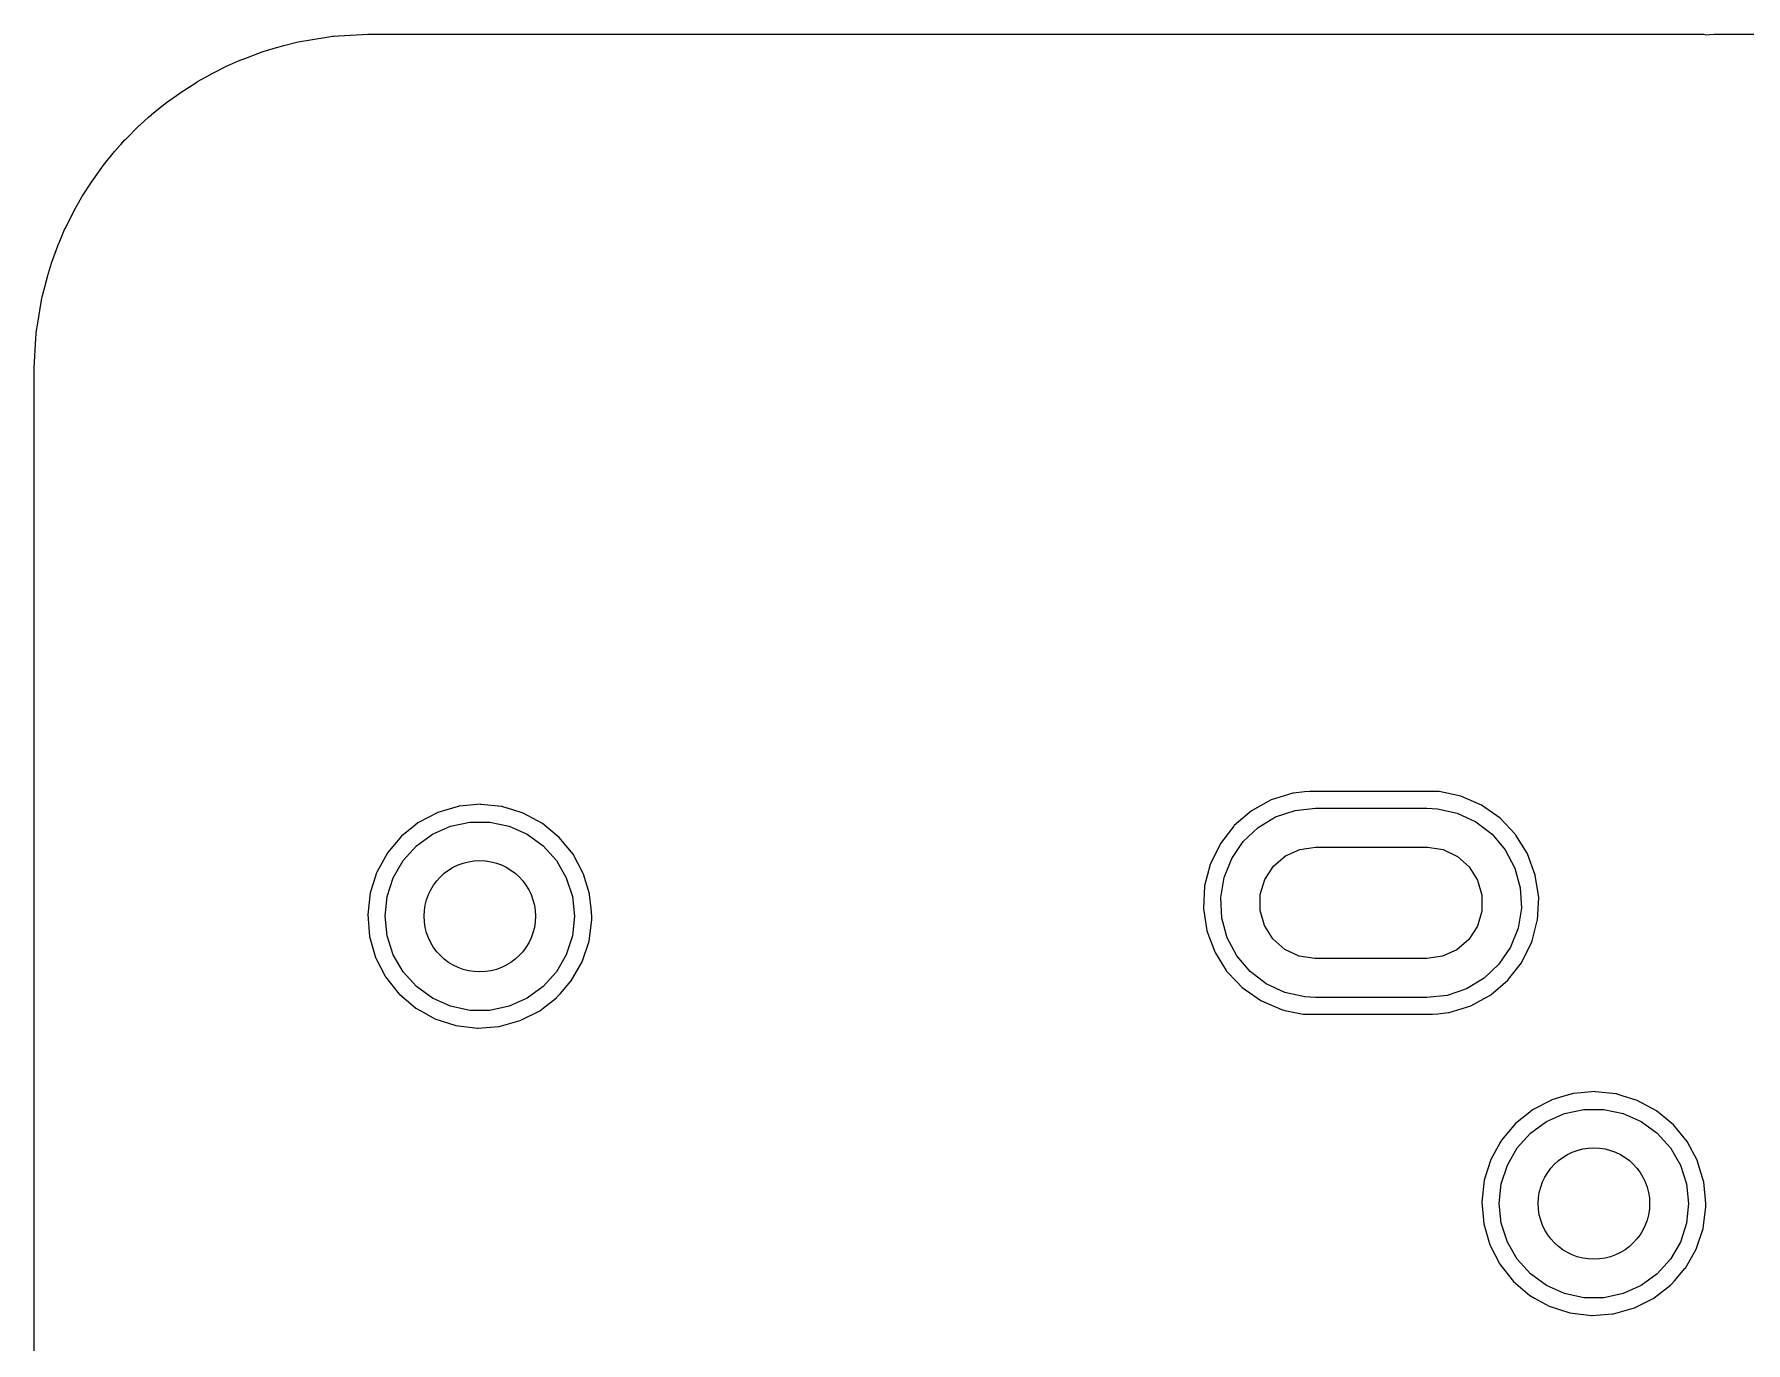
# Model space of a CAD drawing. Extents: x 4.53 to 6.3, y -4.68 to -2.19.
# Drawn here: x 4.528 to 5.132, y -3.022 to -2.559 of the extents above; entities that cross this region are included whole.
import ezdxf

# ---------------------------------------------------------------- set-up
doc = ezdxf.new("R2010")
doc.units = 0
doc.header["$MEASUREMENT"] = 0
doc.layers.add('BLACK', color=7, linetype='CONTINUOUS')

msp = doc.modelspace()

# ---------------------------------------------------------------- linework, layer by layer
at = {"layer": 'BLACK', "linetype": 'CONTINUOUS'}
for p, q in [((4.60852, -2.56515), (4.61325, -2.56379)), ((4.61325, -2.56379), (4.61334, -2.56376)), ((4.61334, -2.56376), (4.61579, -2.5631)), ((4.61579, -2.5631), (4.62042, -2.56186)), ((4.62042, -2.56186), (4.62087, -2.56176)), ((4.62087, -2.56176), (4.62519, -2.56103)), ((4.62519, -2.56103), (4.62524, -2.56102)), ((4.62524, -2.56102), (4.63176, -2.55999)), ((4.63176, -2.55999), (4.63301, -2.55979)), ((4.63301, -2.55979), (4.63351, -2.55974)), ((4.63351, -2.55974), (4.63517, -2.55964)), ((4.63517, -2.55964), (4.63518, -2.55964)), ((4.63518, -2.55964), (4.64554, -2.5591)), ((4.64554, -2.5591), (4.6458, -2.55909)), ((4.6458, -2.55909), (5.11757, -2.55909)), ((5.11757, -2.55909), (5.11811, -2.55914)), ((5.11811, -2.55926), (5.12113, -2.55907)), ((5.11811, -2.55914), (5.11811, -2.55926)), ((5.12113, -2.55907), (5.12145, -2.55906)), ((5.12145, -2.55906), (5.17664, -2.55906)), ((4.59004, -2.57318), (4.59627, -2.57)), ((4.59627, -2.57), (4.59662, -2.56984)), ((4.59662, -2.56984), (4.59983, -2.56851)), ((4.59983, -2.56851), (4.60137, -2.56788)), ((4.60137, -2.56788), (4.60149, -2.56783)), ((4.60149, -2.56783), (4.60812, -2.56528)), ((4.60812, -2.56528), (4.60852, -2.56515)), ((4.57919, -2.57975), (4.585, -2.57597)), ((4.585, -2.57597), (4.5853, -2.57579)), ((4.5853, -2.57579), (4.58989, -2.57326)), ((4.58989, -2.57326), (4.59004, -2.57318)), ((4.5747, -2.58293), (4.57902, -2.57986)), ((4.57902, -2.57986), (4.57919, -2.57975)), ((4.56493, -2.59117), (4.56815, -2.58829)), ((4.56815, -2.58829), (4.5689, -2.58762)), ((4.5689, -2.58762), (4.56909, -2.58746)), ((4.56909, -2.58746), (4.57445, -2.58312)), ((4.57445, -2.58312), (4.5747, -2.58293)), ((4.55986, -2.59623), (4.56473, -2.59136)), ((4.56473, -2.59136), (4.56493, -2.59117)), ((4.55162, -2.60594), (4.55596, -2.60058)), ((4.55596, -2.60058), (4.55612, -2.6004)), ((4.55612, -2.6004), (4.55788, -2.59843)), ((4.55788, -2.59843), (4.55823, -2.59804)), ((4.55823, -2.59804), (4.55967, -2.59643)), ((4.55967, -2.59643), (4.55986, -2.59623)), ((4.54837, -2.61052), (4.55143, -2.60619)), ((4.55143, -2.60619), (4.55162, -2.60594)), ((4.54448, -2.6165), (4.54825, -2.61069)), ((4.54825, -2.61069), (4.54837, -2.61052)), ((4.54176, -2.62139), (4.5443, -2.6168)), ((4.5443, -2.6168), (4.54448, -2.6165)), ((4.53851, -2.62776), (4.54168, -2.62153)), ((4.54168, -2.62153), (4.54176, -2.62139)), ((4.53638, -2.63286), (4.53834, -2.62812)), ((4.53834, -2.62812), (4.53851, -2.62776)), ((4.53379, -2.63962), (4.53633, -2.63298)), ((4.53633, -2.63298), (4.53638, -2.63286)), ((4.53229, -2.64474), (4.53365, -2.64002)), ((4.53365, -2.64002), (4.53379, -2.63962)), ((4.53037, -2.65191), (4.53226, -2.64483)), ((4.53226, -2.64483), (4.53229, -2.64474)), ((4.52953, -2.65669), (4.53027, -2.65236)), ((4.53027, -2.65236), (4.53037, -2.65191)), ((4.52882, -2.6612), (4.52953, -2.65674)), ((4.52953, -2.65674), (4.52953, -2.65669)), ((4.52761, -2.67704), (4.52815, -2.66668)), ((4.52815, -2.66667), (4.52824, -2.66501)), ((4.52815, -2.66668), (4.52815, -2.66667)), ((4.52824, -2.66501), (4.5283, -2.66451)), ((4.5283, -2.66451), (4.52882, -2.6612)), ((4.5276, -2.67729), (4.52761, -2.67704)), ((4.5276, -4.5668), (4.5276, -2.67729)), ((4.96472, -2.82975), (4.95772, -2.83363)), ((4.97235, -2.82736), (4.96472, -2.82975)), ((4.9726, -2.82733), (4.97235, -2.82736)), ((4.97643, -2.82694), (4.9726, -2.82733)), ((4.9726, -2.82733), (4.9726, -2.82733)), ((4.97831, -2.82675), (4.97643, -2.82694)), ((5.02356, -2.82675), (4.97831, -2.82675)), ((5.02363, -2.82676), (5.02356, -2.82675)), ((5.02382, -2.82677), (5.02363, -2.82676)), ((5.02363, -2.82676), (5.02363, -2.82676)), ((5.02363, -2.82676), (5.02363, -2.82676)), ((5.02401, -2.8268), (5.02382, -2.82677)), ((5.02898, -2.82784), (5.02401, -2.8268)), ((5.02401, -2.8268), (5.02401, -2.8268)), ((5.03166, -2.8284), (5.02898, -2.82784)), ((5.039, -2.83158), (5.03166, -2.8284)), ((4.67, -2.83428), (4.66358, -2.83763)), ((4.67021, -2.83417), (4.67, -2.83428)), ((4.67335, -2.83324), (4.67021, -2.83417)), ((4.67739, -2.83206), (4.67335, -2.83324)), ((4.67762, -2.83199), (4.67739, -2.83206)), ((4.67739, -2.83206), (4.67739, -2.83206)), ((4.67786, -2.83196), (4.67762, -2.83199)), ((4.68051, -2.83172), (4.67786, -2.83196)), ((4.67786, -2.83196), (4.67786, -2.83196)), ((4.68532, -2.83129), (4.68051, -2.83172)), ((4.68556, -2.83131), (4.68532, -2.83129)), ((4.69276, -2.83207), (4.68556, -2.83131)), ((4.68556, -2.83131), (4.68556, -2.83131)), ((4.693, -2.83209), (4.69276, -2.83207)), ((4.69276, -2.83207), (4.69276, -2.83207)), ((4.69323, -2.83217), (4.693, -2.83209)), ((4.69669, -2.83324), (4.69323, -2.83217)), ((4.69323, -2.83217), (4.69323, -2.83217)), ((4.70038, -2.83438), (4.69669, -2.83324)), ((4.70717, -2.83805), (4.70038, -2.83438)), ((4.95772, -2.83363), (4.95164, -2.83884)), ((4.96008, -2.83949), (4.96628, -2.83576)), ((4.96628, -2.83576), (4.97313, -2.83346)), ((4.97313, -2.83346), (4.98031, -2.83268)), ((4.98031, -2.83268), (5.01969, -2.83268)), ((5.01969, -2.83268), (5.02342, -2.83289)), ((5.02342, -2.83289), (5.03047, -2.83446)), ((5.03047, -2.83446), (5.03702, -2.83752)), ((5.04556, -2.83617), (5.039, -2.83158)), ((5.04573, -2.83635), (5.04556, -2.83617)), ((5.04748, -2.83821), (5.04573, -2.83635)), ((5.04573, -2.83635), (5.04573, -2.83635)), ((4.66221, -2.83867), (4.65735, -2.84259)), ((4.66318, -2.8379), (4.66221, -2.83867)), ((4.66265, -2.846), (4.66831, -2.84188)), ((4.66337, -2.83775), (4.66318, -2.8379)), ((4.66318, -2.8379), (4.66318, -2.8379)), ((4.66358, -2.83763), (4.66337, -2.83775)), ((4.66358, -2.83763), (4.66358, -2.83763)), ((4.66831, -2.84188), (4.6747, -2.83904)), ((4.6747, -2.83904), (4.68154, -2.83758)), ((4.68154, -2.83758), (4.68854, -2.83758)), ((4.68854, -2.83758), (4.69538, -2.83904)), ((4.69538, -2.83904), (4.70177, -2.84188)), ((4.70177, -2.84188), (4.70743, -2.846)), ((4.71312, -2.84298), (4.70717, -2.83805)), ((4.95071, -2.84004), (4.94674, -2.84516)), ((4.95149, -2.83904), (4.95071, -2.84004)), ((4.95164, -2.83884), (4.95149, -2.83904)), ((4.95149, -2.83904), (4.95149, -2.83904)), ((4.95483, -2.84445), (4.96008, -2.83949)), ((5.03702, -2.83752), (5.04276, -2.84191)), ((5.04276, -2.84191), (5.04743, -2.84743)), ((5.05105, -2.84198), (5.04748, -2.83821)), ((5.05119, -2.8422), (5.05105, -2.84198)), ((5.05316, -2.84539), (5.05119, -2.8422)), ((5.05119, -2.8422), (5.05119, -2.8422)), ((4.65238, -2.8485), (4.65226, -2.84872)), ((4.65735, -2.84259), (4.65238, -2.8485)), ((4.65797, -2.8512), (4.66265, -2.846)), ((4.70743, -2.846), (4.71211, -2.8512)), ((4.71801, -2.84896), (4.71312, -2.84298)), ((4.94674, -2.84516), (4.94321, -2.85234)), ((4.95077, -2.85043), (4.95483, -2.84445)), ((4.96971, -2.84956), (4.97479, -2.84725)), ((4.97479, -2.84725), (4.98031, -2.84646)), ((4.98031, -2.84646), (5.01969, -2.84646)), ((5.01969, -2.84646), (5.01993, -2.84646)), ((5.01993, -2.84646), (5.02544, -2.84732)), ((5.02544, -2.84732), (5.03049, -2.84969)), ((5.04743, -2.84743), (5.0508, -2.85382)), ((5.05514, -2.84857), (5.05316, -2.84539)), ((5.05527, -2.84879), (5.05514, -2.84857)), ((4.6504, -2.85212), (4.64866, -2.85527)), ((4.65226, -2.84872), (4.6504, -2.85212)), ((4.65226, -2.84872), (4.65226, -2.84872)), ((4.65447, -2.85725), (4.65797, -2.8512)), ((4.71211, -2.8512), (4.71561, -2.85725)), ((4.72163, -2.85578), (4.71801, -2.84896)), ((4.94314, -2.85258), (4.94211, -2.85654)), ((4.94321, -2.85234), (4.94314, -2.85258)), ((4.94314, -2.85258), (4.94314, -2.85258)), ((4.94808, -2.85714), (4.95077, -2.85043)), ((4.96245, -2.85788), (4.96548, -2.8532)), ((4.96548, -2.8532), (4.96971, -2.84956)), ((5.03049, -2.84969), (5.03468, -2.85338)), ((5.03468, -2.85338), (5.03765, -2.8581)), ((5.0508, -2.85382), (5.05272, -2.86079)), ((5.05803, -2.8563), (5.05527, -2.84879)), ((4.64749, -2.85896), (4.64632, -2.86264)), ((4.64859, -2.8555), (4.64749, -2.85896)), ((4.64866, -2.85527), (4.64859, -2.8555)), ((4.64859, -2.8555), (4.64859, -2.8555)), ((4.65231, -2.86391), (4.65447, -2.85725)), ((4.71561, -2.85725), (4.71777, -2.86391)), ((4.7217, -2.85602), (4.72163, -2.85578)), ((4.7238, -2.86295), (4.7217, -2.85602)), ((4.94119, -2.86008), (4.94077, -2.86808)), ((4.94211, -2.85654), (4.94119, -2.86008)), ((4.9469, -2.86427), (4.94808, -2.85714)), ((4.96085, -2.86323), (4.96245, -2.85788)), ((5.03765, -2.8581), (5.03919, -2.86347)), ((5.05923, -2.86421), (5.05803, -2.8563)), ((4.64632, -2.86264), (4.64546, -2.87031)), ((4.65157, -2.87087), (4.65231, -2.86391)), ((4.71777, -2.86391), (4.7185, -2.87087)), ((4.72387, -2.86318), (4.7238, -2.86295)), ((4.7238, -2.86295), (4.7238, -2.86295)), ((4.72435, -2.86808), (4.72387, -2.86318)), ((4.94728, -2.87149), (4.9469, -2.86427)), ((4.96081, -2.86881), (4.96085, -2.86323)), ((5.03919, -2.86347), (5.03915, -2.86905)), ((5.05272, -2.86079), (5.0531, -2.86801)), ((5.05881, -2.8722), (5.05923, -2.86421)), ((4.64546, -2.87031), (4.64611, -2.87801)), ((4.65231, -2.87782), (4.65157, -2.87087)), ((4.7185, -2.87087), (4.71777, -2.87782)), ((4.72364, -2.87964), (4.7246, -2.87197)), ((4.72462, -2.87087), (4.72435, -2.86808)), ((4.7246, -2.87197), (4.72462, -2.87087)), ((4.94077, -2.86808), (4.94197, -2.87599)), ((4.9492, -2.87846), (4.94728, -2.87149)), ((4.96235, -2.87418), (4.96081, -2.86881)), ((5.03915, -2.86905), (5.03755, -2.8744)), ((5.0531, -2.86801), (5.05192, -2.87514)), ((5.0569, -2.87955), (5.05875, -2.87244)), ((5.05875, -2.87244), (5.05881, -2.8722)), ((5.05875, -2.87244), (5.05875, -2.87244)), ((4.64611, -2.87801), (4.64824, -2.88544)), ((4.65447, -2.88448), (4.65231, -2.87782)), ((4.71777, -2.87782), (4.71561, -2.88448)), ((4.94197, -2.87599), (4.94473, -2.8835)), ((4.95257, -2.88485), (4.9492, -2.87846)), ((4.96532, -2.8789), (4.96235, -2.87418)), ((5.03755, -2.8744), (5.03452, -2.87908)), ((5.05192, -2.87514), (5.04923, -2.88185)), ((4.65797, -2.89054), (4.65447, -2.88448)), ((4.71561, -2.88448), (4.71211, -2.89054)), ((4.7212, -2.88696), (4.72364, -2.87964)), ((4.94473, -2.8835), (4.94486, -2.88371)), ((4.94486, -2.88371), (4.94486, -2.88371)), ((4.94486, -2.88371), (4.94881, -2.89009)), ((4.95724, -2.89038), (4.95257, -2.88485)), ((4.96951, -2.88259), (4.96532, -2.8789)), ((4.97456, -2.88497), (4.96951, -2.88259)), ((5.03029, -2.88273), (5.02521, -2.88504)), ((5.03452, -2.87908), (5.03029, -2.88273)), ((5.04923, -2.88185), (5.04517, -2.88783)), ((5.05326, -2.88712), (5.05679, -2.87994)), ((5.05679, -2.87994), (5.0569, -2.87955)), ((4.64824, -2.88544), (4.64835, -2.88565)), ((4.64835, -2.88565), (4.65166, -2.89209)), ((4.66265, -2.89574), (4.65797, -2.89054)), ((4.71211, -2.89054), (4.70743, -2.89574)), ((4.71738, -2.89368), (4.7212, -2.88696)), ((4.94881, -2.89009), (4.94881, -2.89009)), ((4.94881, -2.89009), (4.94895, -2.8903)), ((4.94895, -2.8903), (4.94912, -2.89048)), ((4.94912, -2.89048), (4.95232, -2.89387)), ((4.96298, -2.89477), (4.95724, -2.89038)), ((4.98007, -2.88583), (4.97456, -2.88497)), ((4.98031, -2.88583), (4.98007, -2.88583)), ((5.01969, -2.88583), (4.98031, -2.88583)), ((5.02521, -2.88504), (5.01969, -2.88583)), ((5.04517, -2.88783), (5.03992, -2.8928)), ((5.04909, -2.8925), (5.05311, -2.88732)), ((5.05311, -2.88732), (5.05326, -2.88712)), ((4.65166, -2.89209), (4.65166, -2.89209)), ((4.65166, -2.89209), (4.65177, -2.89231)), ((4.65177, -2.89231), (4.65657, -2.89836)), ((4.66831, -2.89985), (4.66265, -2.89574)), ((4.70743, -2.89574), (4.70177, -2.89985)), ((4.71351, -2.89817), (4.71722, -2.89387)), ((4.71722, -2.89387), (4.71738, -2.89368)), ((4.71722, -2.89387), (4.71722, -2.89387)), ((4.95232, -2.89387), (4.95444, -2.89611)), ((4.95444, -2.89611), (4.961, -2.9007)), ((4.96953, -2.89782), (4.96298, -2.89477)), ((5.03372, -2.89652), (5.02687, -2.89883)), ((5.03992, -2.8928), (5.03372, -2.89652)), ((5.04228, -2.89865), (5.04836, -2.89345)), ((5.04836, -2.89345), (5.04909, -2.8925)), ((4.65657, -2.89836), (4.65675, -2.89852)), ((4.65675, -2.89852), (4.65675, -2.89852)), ((4.65675, -2.89852), (4.66147, -2.90253)), ((4.66147, -2.90253), (4.66245, -2.90337)), ((4.6747, -2.90269), (4.66831, -2.89985)), ((4.68154, -2.90415), (4.6747, -2.90269)), ((4.69538, -2.90269), (4.68854, -2.90415)), ((4.70177, -2.89985), (4.69538, -2.90269)), ((4.70742, -2.90337), (4.71214, -2.89968)), ((4.71214, -2.89968), (4.71233, -2.89953)), ((4.71233, -2.89953), (4.71351, -2.89817)), ((4.961, -2.9007), (4.96834, -2.90388)), ((4.97658, -2.8994), (4.96953, -2.89782)), ((4.98031, -2.89961), (4.97658, -2.8994)), ((5.01969, -2.89961), (4.98031, -2.89961)), ((5.02687, -2.89883), (5.01969, -2.89961)), ((5.02765, -2.90493), (5.03528, -2.90253)), ((5.03528, -2.90253), (5.04228, -2.89865)), ((4.66245, -2.90337), (4.66266, -2.90349)), ((4.66266, -2.90349), (4.66266, -2.90349)), ((4.66266, -2.90349), (4.66524, -2.90493)), ((4.66524, -2.90493), (4.66919, -2.90714)), ((4.66919, -2.90714), (4.67654, -2.90952)), ((4.68854, -2.90415), (4.68154, -2.90415)), ((4.69191, -2.90985), (4.69935, -2.90777)), ((4.69935, -2.90777), (4.70625, -2.90428)), ((4.70625, -2.90428), (4.70742, -2.90337)), ((4.96834, -2.90388), (4.96956, -2.90414)), ((4.96956, -2.90414), (4.97599, -2.90548)), ((4.97599, -2.90548), (4.97599, -2.90548)), ((4.97599, -2.90548), (4.97618, -2.90552)), ((4.97618, -2.90552), (4.97637, -2.90553)), ((4.97637, -2.90553), (4.97637, -2.90553)), ((4.97637, -2.90553), (4.97637, -2.90553)), ((4.97637, -2.90553), (4.97644, -2.90553)), ((4.97644, -2.90553), (5.02169, -2.90553)), ((5.02169, -2.90553), (5.02357, -2.90534)), ((5.02357, -2.90534), (5.0274, -2.90495)), ((5.0274, -2.90495), (5.02765, -2.90493)), ((5.0274, -2.90495), (5.0274, -2.90495)), ((4.67654, -2.90952), (4.68421, -2.91044)), ((4.68421, -2.91044), (4.68445, -2.91042)), ((4.68445, -2.91042), (4.69167, -2.90986)), ((4.68445, -2.91042), (4.68445, -2.91042)), ((4.69167, -2.90986), (4.69191, -2.90985)), ((4.69167, -2.90986), (4.69167, -2.90986)), ((5.07419, -2.9333), (5.07157, -2.93354)), ((5.07902, -2.93286), (5.07419, -2.9333)), ((5.07926, -2.93289), (5.07902, -2.93286)), ((5.08646, -2.93364), (5.07926, -2.93289)), ((5.07926, -2.93289), (5.07926, -2.93289)), ((5.05707, -2.93932), (5.05688, -2.93947)), ((5.05728, -2.93921), (5.05707, -2.93932)), ((5.0637, -2.93586), (5.05728, -2.93921)), ((5.05728, -2.93921), (5.05728, -2.93921)), ((5.06391, -2.93574), (5.0637, -2.93586)), ((5.06806, -2.93452), (5.06391, -2.93574)), ((5.07109, -2.93363), (5.06806, -2.93452)), ((5.0684, -2.94061), (5.07524, -2.93916)), ((5.07132, -2.93356), (5.07109, -2.93363)), ((5.07109, -2.93363), (5.07109, -2.93363)), ((5.07157, -2.93354), (5.07132, -2.93356)), ((5.07157, -2.93354), (5.07157, -2.93354)), ((5.07524, -2.93916), (5.08224, -2.93916)), ((5.08224, -2.93916), (5.08908, -2.94061)), ((5.0867, -2.93367), (5.08646, -2.93364)), ((5.08646, -2.93364), (5.08646, -2.93364)), ((5.08693, -2.93374), (5.0867, -2.93367)), ((5.08877, -2.93431), (5.08693, -2.93374)), ((5.08693, -2.93374), (5.08693, -2.93374)), ((5.09408, -2.93595), (5.08877, -2.93431)), ((5.10087, -2.93963), (5.09408, -2.93595)), ((5.05105, -2.94416), (5.04608, -2.95008)), ((5.05552, -2.94056), (5.05105, -2.94416)), ((5.05688, -2.93947), (5.05552, -2.94056)), ((5.05635, -2.94757), (5.06201, -2.94346)), ((5.05688, -2.93947), (5.05688, -2.93947)), ((5.06201, -2.94346), (5.0684, -2.94061)), ((5.08908, -2.94061), (5.09547, -2.94346)), ((5.09547, -2.94346), (5.10113, -2.94757)), ((5.10683, -2.94455), (5.10087, -2.93963)), ((5.11171, -2.95054), (5.10683, -2.94455)), ((5.04566, -2.95085), (5.04236, -2.95685)), ((5.04597, -2.95029), (5.04566, -2.95085)), ((5.04608, -2.95008), (5.04597, -2.95029)), ((5.04597, -2.95029), (5.04597, -2.95029)), ((5.05167, -2.95277), (5.05635, -2.94757)), ((5.10113, -2.94757), (5.10581, -2.95277)), ((5.11533, -2.95736), (5.11171, -2.95054)), ((5.04236, -2.95685), (5.04002, -2.96421)), ((5.04817, -2.95883), (5.05167, -2.95277)), ((5.10581, -2.95277), (5.10931, -2.95883)), ((5.1154, -2.95759), (5.11533, -2.95736)), ((5.04601, -2.96548), (5.04817, -2.95883)), ((5.10931, -2.95883), (5.11147, -2.96548)), ((5.1175, -2.96452), (5.1154, -2.95759)), ((5.04002, -2.96421), (5.03916, -2.97189)), ((5.04528, -2.97244), (5.04601, -2.96548)), ((5.11147, -2.96548), (5.1122, -2.97244)), ((5.11757, -2.96475), (5.1175, -2.96452)), ((5.1175, -2.96452), (5.1175, -2.96452)), ((5.11832, -2.97244), (5.11757, -2.96475)), ((5.03916, -2.97189), (5.03981, -2.97959)), ((5.04601, -2.9794), (5.04528, -2.97244)), ((5.1122, -2.97244), (5.11147, -2.9794)), ((5.11734, -2.98121), (5.11831, -2.97355)), ((5.11831, -2.97355), (5.11832, -2.97244)), ((5.03981, -2.97959), (5.04194, -2.98701)), ((5.04817, -2.98605), (5.04601, -2.9794)), ((5.11147, -2.9794), (5.10931, -2.98605)), ((5.1149, -2.98854), (5.11734, -2.98121)), ((5.04194, -2.98701), (5.04205, -2.98723)), ((5.04205, -2.98723), (5.04536, -2.99367)), ((5.05167, -2.99211), (5.04817, -2.98605)), ((5.10931, -2.98605), (5.10581, -2.99211)), ((5.04536, -2.99367), (5.04536, -2.99367)), ((5.04536, -2.99367), (5.04547, -2.99388)), ((5.05635, -2.99731), (5.05167, -2.99211)), ((5.10581, -2.99211), (5.10113, -2.99731)), ((5.11108, -2.99526), (5.1149, -2.98854)), ((5.04547, -2.99388), (5.05027, -2.99994)), ((5.06201, -3.00142), (5.05635, -2.99731)), ((5.10113, -2.99731), (5.09547, -3.00142)), ((5.10604, -3.0011), (5.10721, -2.99975)), ((5.10721, -2.99975), (5.11092, -2.99544)), ((5.11092, -2.99544), (5.11108, -2.99526)), ((5.11092, -2.99544), (5.11092, -2.99544)), ((5.05027, -2.99994), (5.05615, -3.00494)), ((5.05615, -3.00494), (5.05636, -3.00506)), ((5.05636, -3.00506), (5.05636, -3.00506)), ((5.05636, -3.00506), (5.05779, -3.00586)), ((5.05779, -3.00586), (5.06289, -3.00871)), ((5.0684, -3.00427), (5.06201, -3.00142)), ((5.07524, -3.00572), (5.0684, -3.00427)), ((5.08224, -3.00572), (5.07524, -3.00572)), ((5.08908, -3.00427), (5.08224, -3.00572)), ((5.09547, -3.00142), (5.08908, -3.00427)), ((5.09305, -3.00934), (5.09995, -3.00586)), ((5.09995, -3.00586), (5.10112, -3.00494)), ((5.10112, -3.00494), (5.10584, -3.00125)), ((5.10584, -3.00125), (5.10604, -3.0011)), ((5.06289, -3.00871), (5.07024, -3.0111)), ((5.07024, -3.0111), (5.07791, -3.01201)), ((5.07815, -3.01199), (5.08537, -3.01144)), ((5.08537, -3.01144), (5.08561, -3.01142)), ((5.08537, -3.01144), (5.08537, -3.01144)), ((5.08561, -3.01142), (5.09305, -3.00934)), ((5.07791, -3.01201), (5.07815, -3.01199)), ((5.07815, -3.01199), (5.07815, -3.01199))]:
    msp.add_line(p, q, dxfattribs=at)
at = {"layer": 'BLACK'}
for centre in [(4.68504, -2.87087), (5.07874, -2.97244)]:
    msp.add_circle(centre, 0.01969, dxfattribs=at)

doc.saveas('drawing.dxf')
